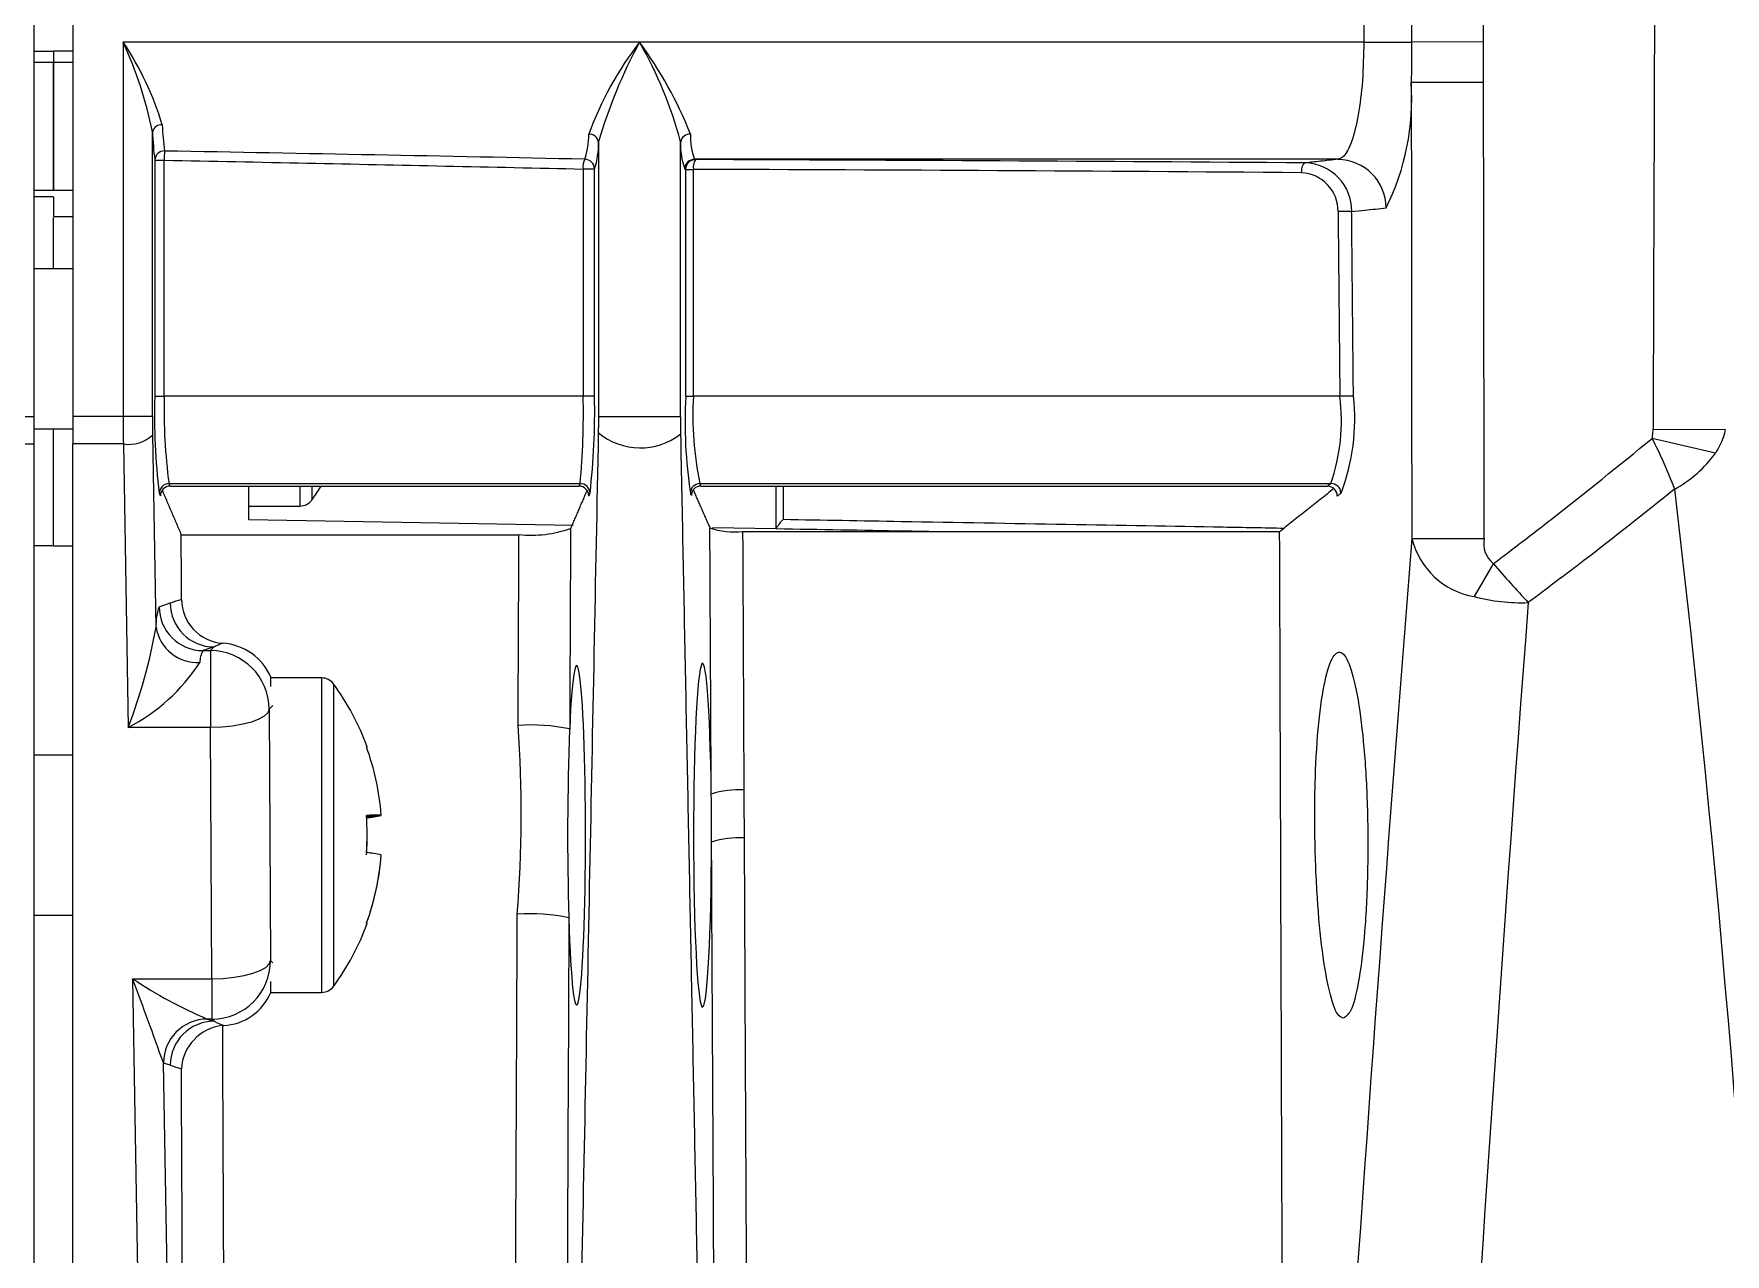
# Model space of a CAD drawing. Extents: x 8 to 113, y 2 to 87.
# Drawn here: x 48.987 to 50.718, y 22.91 to 24.159 of the extents above; entities that cross this region are included whole.
import ezdxf

# ---------------------------------------------------------------- set-up
doc = ezdxf.new("R2010")
doc.units = 0
doc.header["$MEASUREMENT"] = 0
doc.layers.add('OBJECT', color=7, linetype='CONTINUOUS')

msp = doc.modelspace()

# ---------------------------------------------------------------- linework, layer by layer
at = {"layer": 'OBJECT', "linetype": 'Continuous', "lineweight": 15}
for p, q in [((48.9872, 24.9055), (48.9872, 23.7673)), ((49.0272, 24.9055), (49.0272, 23.7673)), ((49.6072, 24.1507), (49.0788, 24.1507)), ((49.0788, 24.1507), (49.0788, 23.7673)), ((50.3485, 24.1507), (49.6072, 24.1507)), ((50.3485, 24.1507), (50.3975, 24.1507)), ((50.471, 24.1508), (50.3975, 24.1507)), ((49.0072, 24.1414), (49.0072, 24.1303)), ((50.4711, 24.1093), (50.3971, 24.1092)), ((49.1087, 23.7673), (49.1087, 24.0589)), ((49.5651, 24.0486), (49.5651, 23.7673)), ((49.6493, 23.7673), (49.6493, 24.0486)), ((49.111, 24.0298), (49.111, 23.788)), ((49.111, 24.0298), (49.1207, 24.0298)), ((49.1207, 23.788), (49.1207, 24.0298)), ((50.3219, 24.0307), (49.6635, 24.0307)), ((49.6635, 24.0307), (49.6635, 24.0307)), ((49.6644, 24.0304), (49.6635, 24.0307)), ((49.5495, 24.0207), (49.5495, 23.788)), ((49.5611, 24.0207), (49.5495, 24.0207)), ((49.5611, 23.788), (49.5611, 24.0207)), ((49.6535, 24.0207), (49.6544, 24.0204)), ((49.6544, 24.0204), (49.6544, 23.788)), ((49.6544, 24.0204), (49.6624, 24.0204)), ((49.6624, 23.788), (49.6624, 24.0204)), ((48.9872, 23.9926), (49.0072, 23.9926)), ((48.9872, 23.9923), (49.0072, 23.9926)), ((49.0072, 23.9918), (49.0072, 23.9725)), ((49.0072, 23.9187), (49.0072, 23.9711)), ((49.0272, 23.9187), (48.9872, 23.9187)), ((49.111, 23.788), (49.1207, 23.788)), ((49.5495, 23.788), (49.1207, 23.788)), ((49.5611, 23.788), (49.5495, 23.788)), ((49.6544, 23.788), (49.6624, 23.788)), ((50.324, 23.788), (49.6624, 23.788)), ((48.9357, 23.7673), (48.9872, 23.7673)), ((48.9872, 23.7673), (48.9872, 23.7393)), ((48.9872, 23.7547), (49.0272, 23.7547)), ((49.0072, 23.6348), (49.0072, 23.7547)), ((49.0788, 23.7673), (49.0272, 23.7673)), ((49.0272, 23.7673), (49.0272, 23.7393)), ((49.1087, 23.7673), (49.0788, 23.7673)), ((50.6446, 23.7543), (50.7184, 23.7541)), ((48.9355, 23.7393), (48.9872, 23.7393)), ((48.9872, 23.7393), (48.9872, 21.3721)), ((49.0789, 23.7393), (49.0272, 23.7393)), ((49.0272, 21.3721), (49.0272, 23.7393)), ((49.0789, 23.7393), (49.0839, 23.4489)), ((49.1123, 23.5516), (49.1089, 23.7486)), ((50.7085, 23.7299), (50.6436, 23.7449)), ((49.1256, 23.6987), (49.5463, 23.6987)), ((49.1267, 23.6961), (49.5452, 23.6961)), ((49.2596, 23.6961), (49.2596, 23.6757)), ((49.2717, 23.6961), (49.2717, 23.6818)), ((49.6689, 23.6987), (50.3148, 23.6987)), ((49.67, 23.6961), (50.3115, 23.6961)), ((49.2072, 23.6757), (49.2596, 23.6757)), ((49.5394, 23.6559), (49.2072, 23.6617)), ((49.7472, 23.6522), (49.682, 23.6534)), ((50.2624, 23.6494), (49.7127, 23.6494)), ((50.3976, 23.6424), (50.4718, 23.6425)), ((50.4811, 23.6165), (50.4614, 23.5829)), ((49.1155, 23.5726), (49.1269, 23.5764)), ((49.1718, 23.5314), (49.1604, 23.5276)), ((49.1604, 23.5276), (49.168, 23.5276)), ((49.168, 23.5276), (49.1718, 23.5314)), ((49.168, 23.5276), (49.168, 23.4489)), ((49.2818, 23.4997), (49.2295, 23.4997)), ((49.2295, 23.4997), (49.2295, 23.4909)), ((49.2818, 23.4997), (49.2818, 23.3407)), ((49.2939, 23.4935), (49.2939, 23.3407)), ((49.2318, 23.4714), (49.228, 23.4676)), ((49.228, 23.4676), (49.2295, 23.2104)), ((49.168, 23.4489), (49.0839, 23.4489)), ((49.1695, 23.1917), (49.168, 23.4489)), ((49.0272, 23.4207), (48.9872, 23.4207)), ((49.3429, 23.3593), (49.3278, 23.3579)), ((49.3279, 23.3574), (49.3429, 23.3587)), ((49.2818, 23.3407), (49.2818, 23.1777)), ((49.2939, 23.3407), (49.2939, 23.1838)), ((49.3429, 23.318), (49.3428, 23.318)), ((48.9872, 23.2567), (49.0272, 23.2567)), ((49.2295, 23.2104), (49.2318, 23.2081)), ((49.0883, 23.1917), (49.1695, 23.1917)), ((49.0883, 23.1917), (49.1196, 21.3666)), ((49.1695, 23.1917), (49.1695, 23.1504)), ((49.2295, 23.189), (49.2295, 23.1777)), ((49.2295, 23.1777), (49.2818, 23.1777)), ((49.1695, 23.1504), (49.1648, 23.1504)), ((49.1648, 23.1504), (49.1718, 23.1481)), ((49.1648, 23.1504), (49.1648, 23.1504)), ((49.1718, 23.1481), (49.1695, 23.1504)), ((49.1199, 23.1054), (49.1199, 23.1055)), ((49.1447, 21.6602), (49.1199, 23.1054)), ((49.1269, 23.1031), (49.1199, 23.1054))]:
    msp.add_line(p, q, dxfattribs=at)
at = {"layer": 'OBJECT', "linetype": 'Continuous', "lineweight": 15, "flags": 128}
for points in [[(50.2885, 24.0269), (50.2877, 24.0267), (50.287, 24.0261), (50.2863, 24.0252), (50.2857, 24.024), (50.2852, 24.0225), (50.2849, 24.0207), (50.2846, 24.0189), (50.2845, 24.0169)], [(49.2717, 23.6818), (49.2769, 23.6893), (49.2814, 23.6961)], [(49.228, 23.4676), (49.2267, 23.464), (49.2231, 23.4605), (49.2175, 23.4573), (49.2101, 23.4545), (49.201, 23.4522), (49.1907, 23.4504), (49.1796, 23.4493), (49.168, 23.4489)], [(49.3278, 23.429), (49.328, 23.4291), (49.3282, 23.4292), (49.3283, 23.4292), (49.3283, 23.4292), (49.3283, 23.4291), (49.3282, 23.429), (49.328, 23.4287), (49.3278, 23.4285)], [(49.1695, 23.1917), (49.1811, 23.1921), (49.1922, 23.1932), (49.2025, 23.195), (49.2115, 23.1973), (49.219, 23.2001), (49.2246, 23.2033), (49.2281, 23.2068), (49.2295, 23.2104)]]:
    msp.add_lwpolyline(points, dxfattribs=at)
at = {"layer": 'OBJECT', "linetype": 'Continuous', "lineweight": 15}
for centre, radius, start, end in [((48.8142, 23.9741), 0.318, 16.7832, 33.7168), ((48.6927, 23.9738), 0.4246, 11.5564, 24.6086), ((49.8851, 23.9355), 0.3514, 142.2488, 159.8616), ((50.0577, 23.9051), 0.513, 151.4034, 163.7527), ((49.2333, 23.9367), 0.4308, 15.0635, 29.7804), ((49.2673, 23.9012), 0.4216, 21.6131, 36.2765), ((50.1487, 24.0923), 0.2489, 333.4101, 3.891), ((49.1178, 24.0567), 0.00934, 84.3814, 166.1216), ((49.4631, 24.0821), 0.3448, 182.6861, 187.1601), ((49.5123, 24.0764), 0.404, 182.4787, 186.6134), ((49.482, 24.0546), 0.0732, 340.9209, 1.4419), ((49.5558, 24.047), 0.00948, 9.8078, 93.8709), ((49.48, 24.0466), 0.0852, 342.3252, 1.3753), ((49.7207, 24.0451), 0.0715, 177.1504, 199.9935), ((49.6587, 24.047), 0.00948, 86.1291, 170.1922), ((49.7205, 24.0532), 0.0613, 176.9484, 201.6205), ((49.1209, 24.0293), 0.00988, 89.3011, 176.5797), ((49.2615, 24.0292), 0.1409, 175.9575, 179.7405), ((47.0289, -93.8485), 117.9062, 88.774212, 88.983274), ((49.5669, 24.023), 0.0176, 153.7598, 187.2851), ((49.5511, 24.0207), 0.01, 0.0926, 89.8602), ((49.6635, 24.0207), 0.01, 90.1031, 180.001), ((49.6644, 24.0204), 0.01, 90.0962, 179.9736), ((49.6768, 24.0226), 0.0146, 148.1761, 189.0253), ((49.0919, -137.8038), 161.8352, 89.576382, 89.797324), ((50.3215, 23.9808), 0.0498, 0.1139, 89.4007), ((49.0917, -136.8225), 160.8439, 89.575079, 89.7967), ((50.2829, 23.9776), 0.0393, 359.3074, 87.5747), ((50.287, 23.9778), 0.0492, 359.3819, 88.2488), ((50.3376, 22.8129), 1.1644, 90.0705, 90.7557), ((49.7659, 23.7687), 0.6552, 178.3129, 187.0101), ((49.6776, 23.7739), 0.5571, 178.5452, 187.7564), ((48.7748, 23.7707), 0.7749, 354.6637, 1.2766), ((48.83, 23.7724), 0.7313, 353.4355, 1.226), ((50.1545, 23.7622), 0.5007, 177.0474, 188.4373), ((50.0038, 23.768), 0.342, 176.6485, 191.6953), ((50.1264, 23.7632), 0.1992, 341.0821, 7.1413), ((50.3393, 22.5829), 1.2052, 90.0644, 90.7269), ((50.129, 23.7645), 0.2103, 338.91, 6.4375), ((51.542, 23.767), 2.4633, 179.9937, 180.6449), ((50.2036, 23.7671), 1.0949, 179.9905, 180.9674), ((49.0847, 23.7735), 0.0347, 260.438, 314.1689), ((49.6081, 23.8023), 0.0671, 230.0085, 308.1214), ((50.2363, 23.532), 0.4596, 20.5072, 27.5976), ((50.604, 23.8059), 0.1292, 299.0397, 323.9596), ((49.1257, 23.6886), 0.01, 90.511, 179.4005), ((49.1267, 23.6862), 0.00993, 90.0195, 180.2323), ((49.5451, 23.6859), 0.0102, 359.7483, 89.3671), ((49.5465, 23.6886), 0.01, 0.6008, 90.9257), ((49.6692, 23.6886), 0.01, 91.6989, 179.4289), ((49.67, 23.6864), 0.00974, 89.6186, 180.0981), ((50.3111, 23.6859), 0.0102, 359.4928, 87.5645), ((50.315, 23.6886), 0.0101, 1.6787, 91.5902), ((33.6045, 21.6965), 17.1787, 358.89326, 6.674), ((49.2596, 23.6907), 0.015, 270, 323.8332), ((49.4957, 23.7706), 0.1248, 264.5449, 289.1266), ((49.7052, 23.7301), 0.081, 251.2423, 275.3262), ((49.775, 23.6391), 0.0309, 132.0355, 154.0433), ((119.5158, 18.1339), 69.3373, 175.4433, 177.070166), ((50.4754, 23.6619), 0.0802, 194.0579, 259.9467), ((50.4981, 23.6373), 0.0268, 168.7047, 230.7467), ((51.5153, 24.5124), 1.3682, 220.9021, 223.1379), ((49.2122, 23.3202), 0.27, 105.8808, 108.4312), ((49.1836, 23.5803), 0.0452, 180.4365, 265.8491), ((50.5097, 23.7666), 0.1899, 255.2742, 272.1632), ((49.1694, 23.5536), 0.0572, 160.6264, 181.9992), ((49.1605, 23.5726), 0.045, 180.0264, 269.9038), ((49.1719, 23.5764), 0.045, 180.0264, 269.9038), ((113.2796, 18.7929), 62.9448, 175.641195, 177.658391), ((48.5506, 23.6515), 0.5705, 339.2033, 349.9171), ((49.1546, 23.5583), 0.0428, 189.0748, 273.5245), ((49.178, 23.5164), 0.0208, 147.6879, 182.3722), ((49.168, 23.4676), 0.06, 0.0204, 89.9796), ((49.2885, 23.2812), 0.2761, 113.0854, 115.014), ((49.1768, 23.4777), 0.0576, 22.4493, 86.5702), ((48.995, 23.6203), 0.193, 297.4182, 327.1612), ((49.2818, 23.4847), 0.015, 36.1668, 90), ((49.0821, 23.3387), 0.2624, 20.1869, 36.1668), ((48.1234, 23.3606), 1.3626, 355.6708, 3.8083), ((49.4962, 23.2636), 0.188, 77.8738, 94.0496), ((52.4517, 23.3379), 2.9181, 177.8505, 181.6477), ((49.0806, 23.339), 0.263, 4.4313, 20.015), ((49.7086, 23.2954), 0.0898, 86.5507, 108.1642), ((46.3907, 23.3388), 3.2902, 359.8752, 0.7317), ((49.3403, 23.1836), 0.1757, 89.1618, 94.0899), ((49.0095, 23.3398), 0.3188, 356.5789, 3.4211), ((49.3087, 23.5371), 0.1816, 276.0286, 280.8452), ((49.0099, 23.3375), 0.3185, 356.5771, 0.2125), ((49.3087, 23.1402), 0.1816, 79.1548, 83.9714), ((49.7089, 23.2463), 0.0897, 86.552, 108.1733), ((49.0803, 23.3389), 0.2634, 339.9982, 355.5672), ((49.0806, 23.3384), 0.263, 339.985, 355.5687), ((49.4954, 23.0701), 0.1881, 77.8776, 94.0515), ((49.0821, 23.3387), 0.2624, 323.8332, 339.8131), ((49.3267, 23.2474), 0.00183, 23.8423, 52.7044), ((49.1695, 23.2104), 0.06, 270.0204, 359.9796), ((43.5818, 21.1252), 5.8815, 19.67623, 20.57049), ((49.3462, 23.5777), 0.4642, 236.2485, 246.9953), ((49.2818, 23.1927), 0.015, 270, 323.8332), ((49.1789, 23.1986), 0.0549, 272.6988, 337.5789), ((49.1649, 23.1054), 0.045, 90.1198, 179.8176), ((49.1649, 23.1054), 0.045, 90.0962, 179.9736), ((49.1719, 23.1031), 0.045, 90.0962, 179.9736), ((49.2881, 23.3972), 0.2749, 244.9832, 247.1961), ((49.1854, 23.0968), 0.0472, 96.3167, 176.6257), ((49.2122, 23.3593), 0.27, 251.5689, 254.1145)]:
    msp.add_arc(centre, radius, start, end, dxfattribs=at)
for centre, major_axis, start_param, end_param in [((49.5428, 23.3387), (0, 0.1738), 2.079627, 7.178399), ((49.6717, 23.3387), (0, 0.176), 4.953981, 10.95544)]:
    msp.add_ellipse(centre, major_axis=major_axis, ratio=0.052408, start_param=start_param, end_param=end_param, dxfattribs=at)
for points, knots in [([(50.6492, 25.0778), (50.6485, 24.8704), (50.6469, 24.4293), (50.6454, 23.9881), (50.6446, 23.7543)], [0, 0, 0, 0, 0.469995, 1, 1, 1, 1]), ([(50.3963, 24.9287), (50.3963, 24.8953), (50.3966, 24.7287), (50.397, 24.4693), (50.3973, 24.2434), (50.3975, 24.1507)], [0, 0, 0, 0, 0.128544, 0.642719, 1, 1, 1, 1]), ([(50.471, 24.1508), (50.4708, 24.2342), (50.4705, 24.4935), (50.4701, 24.7528), (50.4698, 24.9288)], [0, 0, 0, 0, 0.321349, 1, 1, 1, 1]), ([(50.3485, 24.1507), (50.3482, 24.1373), (50.3477, 24.1105), (50.3431, 24.0748), (50.3365, 24.0477), (50.329, 24.0329), (50.3239, 24.0313), (50.3219, 24.0307)], [0, 0, 0, 0, 0.210172, 0.420827, 0.633496, 0.849384, 1, 1, 1, 1]), ([(50.3975, 24.1507), (50.3975, 24.1496), (50.3975, 24.1357), (50.3973, 24.1219), (50.3971, 24.1092)], [0, 0, 0, 0, 0.082039, 1, 1, 1, 1]), ([(49.0072, 23.9989), (49.0072, 24.0003), (49.0072, 24.0031), (49.0072, 24.0187), (49.0072, 24.0404), (49.0072, 24.0657), (49.0072, 24.0909), (49.0072, 24.1121), (49.0072, 24.127), (49.0072, 24.1292), (49.0072, 24.1303)], [0, 0, 0, 0, 0.125121, 0.250156, 0.375138, 0.500101, 0.625075, 0.750096, 0.875194, 1, 1, 1, 1]), ([(49.0072, 24.1303), (49.0072, 24.1292), (49.0072, 24.127), (49.0072, 24.112), (49.0072, 24.0909), (49.0072, 24.0657), (49.0072, 24.0404), (49.0072, 24.0187), (49.0072, 24.003), (49.0072, 24.0003), (49.0072, 23.9989)], [0, 0, 0, 0, 0.125121, 0.250156, 0.375138, 0.500101, 0.625075, 0.750096, 0.875194, 1, 1, 1, 1]), ([(49.1207, 24.0298), (49.1695, 24.0288), (49.3132, 24.0259), (49.4555, 24.0228), (49.5495, 24.0207)], [0, 0, 0, 0, 0.339908, 1, 1, 1, 1]), ([(50.322, 24.0307), (50.316, 24.03), (50.3048, 24.0288), (50.2937, 24.0275), (50.2885, 24.0269)], [0, 0, 0, 0, 0.535186, 1, 1, 1, 1]), ([(50.3361, 23.9773), (50.3407, 23.9777), (50.3524, 23.9789), (50.3641, 23.9802), (50.3713, 23.9809)], [0, 0, 0, 0, 0.385153, 1, 1, 1, 1]), ([(50.6436, 23.7449), (50.644, 23.747), (50.6445, 23.7501), (50.6446, 23.7533), (50.6446, 23.7543)], [0, 0, 0, 0, 0.678854, 1, 1, 1, 1]), ([(50.7184, 23.7541), (50.7179, 23.7515), (50.7162, 23.7432), (50.7116, 23.7353), (50.7085, 23.7299)], [0, 0, 0, 0, 0.311848, 1, 1, 1, 1]), ([(50.4811, 23.6165), (50.501, 23.6317), (50.5559, 23.6736), (50.6095, 23.7171), (50.6436, 23.7449)], [0, 0, 0, 0, 0.363151, 1, 1, 1, 1]), ([(49.7472, 23.6526), (49.7472, 23.6562), (49.7472, 23.6707), (49.7472, 23.6852), (49.7472, 23.6961)], [0, 0, 0, 0, 0.245877, 1, 1, 1, 1]), ([(49.7543, 23.6961), (49.7543, 23.6931), (49.7543, 23.6817), (49.7543, 23.6704), (49.7543, 23.6621)], [0, 0, 0, 0, 0.265494, 1, 1, 1, 1]), ([(50.6667, 23.693), (50.6359, 23.6684), (50.5865, 23.6291), (50.5359, 23.5911), (50.5168, 23.5768)], [0, 0, 0, 0, 0.623159, 1, 1, 1, 1]), ([(49.7127, 23.6494), (49.7129, 23.6196), (49.7133, 23.5315), (49.7137, 23.4434), (49.714, 23.3851)], [0, 0, 0, 0, 0.338728, 1, 1, 1, 1]), ([(49.9069, 23.6494), (49.8974, 23.6496), (49.8453, 23.6505), (49.7913, 23.6515), (49.7472, 23.6522)], [0, 0, 0, 0, 0.183212, 1, 1, 1, 1]), ([(49.7543, 23.6621), (49.7946, 23.6614), (49.9491, 23.6587), (50.1241, 23.6556), (50.2463, 23.6535), (50.267, 23.6531)], [0, 0, 0, 0, 0.226348, 0.868716, 1, 1, 1, 1]), ([(50.2691, 21.6779), (50.2682, 21.9542), (50.266, 22.6114), (50.2637, 23.2686), (50.2624, 23.6494)], [0, 0, 0, 0, 0.420545, 1, 1, 1, 1]), ([(49.1381, 23.6463), (49.1711, 23.6463), (49.2376, 23.6463), (49.3531, 23.6463), (49.435, 23.6463), (49.4838, 23.6463)], [0, 0, 0, 0, 0.285041, 0.573856, 1, 1, 1, 1]), ([(50.3275, 23.1512), (50.3305, 23.1532), (50.3364, 23.1573), (50.3441, 23.1899), (50.3498, 23.238), (50.3528, 23.2977), (50.3528, 23.3615), (50.3497, 23.4224), (50.3438, 23.4741), (50.3358, 23.5109), (50.3265, 23.5286), (50.317, 23.5247), (50.3085, 23.4994), (50.302, 23.4557), (50.2984, 23.399), (50.298, 23.3358), (50.3006, 23.2733), (50.3058, 23.218), (50.3131, 23.1762), (50.3207, 23.1543), (50.3256, 23.152), (50.3275, 23.1512)], [0, 0, 0, 0, 0.0543, 0.10861, 0.162647, 0.216178, 0.269257, 0.32213, 0.375149, 0.428623, 0.482674, 0.537158, 0.591705, 0.645905, 0.699524, 0.75262, 0.805486, 0.858486, 0.911899, 0.965823, 1, 1, 1, 1]), ([(49.714, 23.3851), (49.714, 23.3769), (49.7141, 23.3605), (49.7142, 23.3441), (49.7143, 23.3359)], [0, 0, 0, 0, 0.5, 1, 1, 1, 1]), ([(49.7143, 23.3359), (49.7145, 23.2912), (49.717, 22.7606), (49.7196, 22.23), (49.7219, 21.7441)], [0, 0, 0, 0, 0.084293, 1, 1, 1, 1]), ([(49.4753, 21.7653), (49.4754, 21.7952), (49.4761, 21.9447), (49.4779, 22.333), (49.48, 22.8005), (49.4816, 23.1485), (49.4821, 23.2577)], [0, 0, 0, 0, 0.060097, 0.300484, 0.780447, 1, 1, 1, 1]), ([(49.5349, 23.254), (49.5329, 22.8164), (49.531, 22.377), (49.5291, 21.9375), (49.5291, 21.9357)], [0, 0, 0, 0, 0.995727, 1, 1, 1, 1]), ([(49.1802, 23.1436), (49.1803, 23.1138), (49.181, 22.9643), (49.1829, 22.5049), (49.1847, 22.0753), (49.186, 21.7653)], [0, 0, 0, 0, 0.065047, 0.32533, 1, 1, 1, 1]), ([(49.1442, 21.7613), (49.143, 22.0287), (49.1411, 22.4748), (49.1391, 22.9208), (49.1383, 23.0995)], [0, 0, 0, 0, 0.59937, 1, 1, 1, 1])]:
    msp.add_open_spline(points, degree=3, knots=knots, dxfattribs=at)
for points, degree in [([(50.3473, 24.9286), (50.3485, 24.1507)], 1), ([(50.4711, 24.1093), (50.471, 24.1508)], 1), ([(48.9872, 24.1414), (49.0072, 24.1414)], 1), ([(49.0272, 24.1414), (49.0072, 24.1414)], 1), ([(48.9872, 24.1303), (49.0072, 24.1303)], 1), ([(49.0072, 24.1303), (49.0272, 24.1303)], 1), ([(50.3971, 24.1092), (50.3976, 23.6424)], 1), ([(50.4718, 23.6425), (50.4711, 24.1093)], 1), ([(50.3219, 24.0307), (50.322, 24.0307)], 1), ([(49.0072, 23.9989), (48.9872, 23.9989)], 1), ([(49.0272, 23.9989), (49.0072, 23.9989)], 1), ([(50.3222, 23.9772), (50.324, 23.788)], 1), ([(50.3379, 23.7881), (50.3361, 23.9773)], 1), ([(49.0272, 23.9719), (49.0072, 23.9719)], 1), ([(49.5651, 23.7673), (49.565, 23.7509)], 1), ([(49.5651, 23.7673), (49.566, 23.7673), (49.5677, 23.7673), (49.5776, 23.7673), (49.5912, 23.7673), (49.6072, 23.7673), (49.6232, 23.7673), (49.6369, 23.7673), (49.6467, 23.7673), (49.6484, 23.7673), (49.6493, 23.7673)], 3), ([(49.6495, 23.7495), (49.6493, 23.7673)], 1), ([(49.565, 23.7509), (49.5293, 21.9499)], 1), ([(49.6893, 21.7398), (49.6495, 23.7495)], 1), ([(49.1156, 23.6887), (49.1168, 23.6861)], 1), ([(49.1186, 23.6918), (49.1381, 23.6463)], 1), ([(49.1267, 23.6961), (49.1256, 23.6987)], 1), ([(49.2072, 23.6617), (49.2072, 23.6961)], 1), ([(49.5534, 23.6917), (49.5366, 23.6527)], 1), ([(49.5463, 23.6987), (49.5452, 23.6961)], 1), ([(49.5553, 23.6859), (49.5565, 23.6887)], 1), ([(49.6592, 23.6887), (49.6602, 23.6863)], 1), ([(49.6621, 23.692), (49.6792, 23.6534)], 1), ([(49.67, 23.6961), (49.6689, 23.6987)], 1), ([(50.3179, 23.6935), (50.2624, 23.6494)], 1), ([(50.3148, 23.6987), (50.3115, 23.6961)], 1), ([(50.3213, 23.6858), (50.3251, 23.6889)], 1), ([(49.5366, 23.6527), (49.5357, 23.4473)], 1), ([(49.6806, 23.3808), (49.6792, 23.6534)], 1), ([(49.0272, 23.6345), (48.9872, 23.635)], 1), ([(49.1384, 23.5799), (49.1381, 23.6463)], 1), ([(49.4829, 23.4511), (49.4838, 23.6463)], 1), ([(49.6893, 21.7398), (49.6809, 23.3316)], 1), ([(49.1815, 23.1438), (49.1802, 23.1436)], 1)]:
    msp.add_open_spline(points, degree=degree, dxfattribs=at)

doc.saveas('drawing.dxf')
